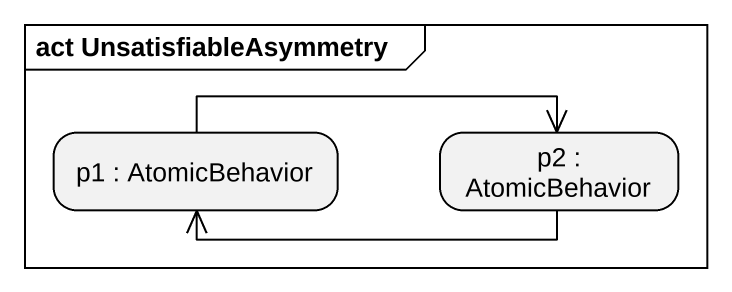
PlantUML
@startuml
mainframe act UnsatisfiableAsymmetry
hide empty description
state "p1 : AtomicBehavior" as p1
state "p2 : AtomicBehavior" as p2
p1 -right-> p2
p2 -left-> p1
@enduml
